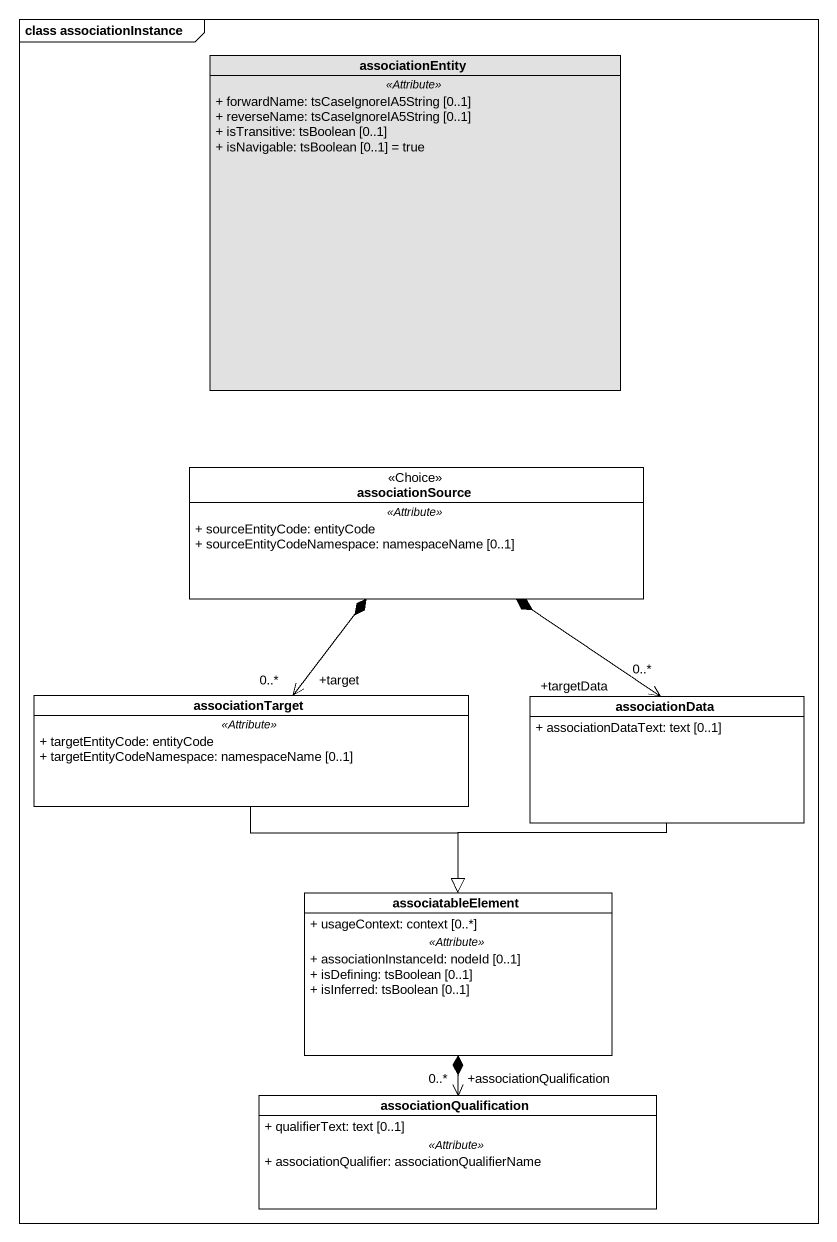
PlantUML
@startuml
mainframe class associationInstance
hide circle
hide empty members
skinparam classAttributeIconSize 0
class associationEntity #E1E1E1 {
  .. <<Attribute>> ..
  + forwardName: tsCaseIgnoreIA5String [0..1]
  + reverseName: tsCaseIgnoreIA5String [0..1]
  + isTransitive: tsBoolean [0..1]
  + isNavigable: tsBoolean [0..1] = true
}
class associationSource <<Choice>> #FFFFFF {
  .. <<Attribute>> ..
  + sourceEntityCode: entityCode
  + sourceEntityCodeNamespace: namespaceName [0..1]
}
class associationTarget #FFFFFF {
  .. <<Attribute>> ..
  + targetEntityCode: entityCode
  + targetEntityCodeNamespace: namespaceName [0..1]
}
class associationData #FFFFFF {
  + associationDataText: text [0..1]
}
class associatableElement #FFFFFF {
  + usageContext: context [0..*]
  .. <<Attribute>> ..
  + associationInstanceId: nodeId [0..1]
  + isDefining: tsBoolean [0..1]
  + isInferred: tsBoolean [0..1]
}
class associationQualification #FFFFFF {
  + qualifierText: text [0..1]
  .. <<Attribute>> ..
  + associationQualifier: associationQualifierName
}
associationTarget "+target\n0..*" <-up-* associationSource
associationTarget --|> associatableElement
associationData "+targetData\n0..*" <-up-* associationSource
associationData --|> associatableElement
associationQualification "+associationQualification\n0..*" <-up-* associatableElement
@enduml
